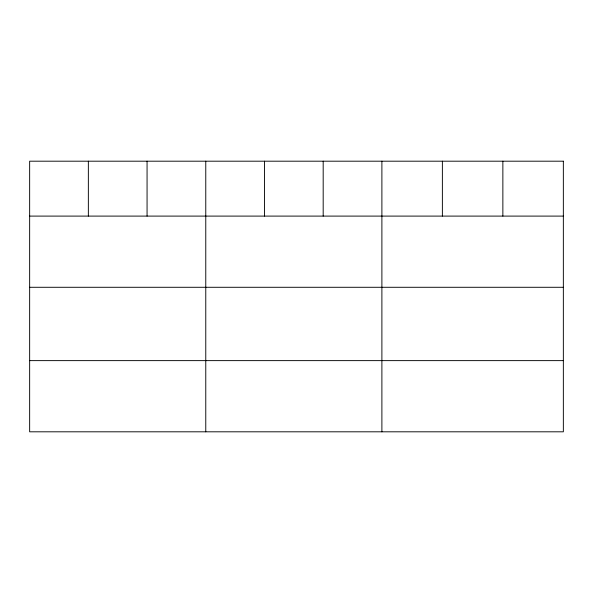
<?xml version="1.0" encoding="UTF-8"?>
<svg xmlns="http://www.w3.org/2000/svg" width="593" height="593" viewBox="0 0 593 593"><rect width="100%" height="100%" fill="white"/><g stroke="black" fill="none" stroke-linecap="round" stroke-linejoin="round"><path stroke-width="0.89" d="M29.65 216.097L563.35 216.097M29.65 287.286L563.35 287.286M29.65 360.626L563.35 360.626M502.864 161.192L502.864 216.097M442.378 161.192L442.378 216.097M381.892 161.192L381.892 431.808M323.185 161.192L323.185 216.097M264.478 161.192L264.478 216.097M205.771 161.192L205.771 431.808M147.064 161.192L147.064 216.097M88.357 161.192L88.357 216.097M563.35 161.192L29.65 161.192L29.65 431.808L563.35 431.808L563.35 161.192"/></g></svg>
